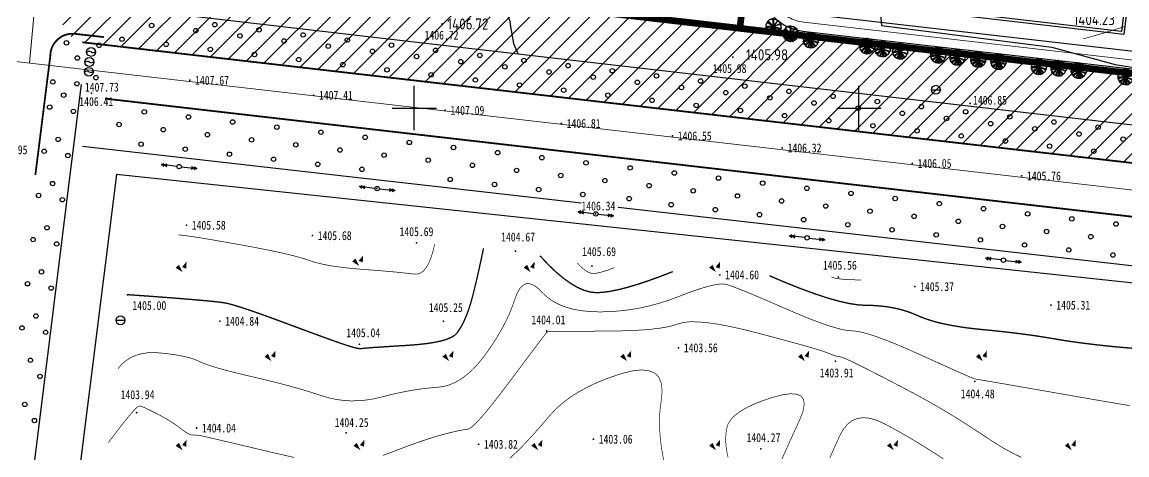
# Model space of a CAD drawing. Extents: x -2226 to 12369489, y -12501589 to 2275.
# Drawn here: x 5663443.8 to 5663692.3, y -6548085.3 to -6547988.1 of the extents above; entities that cross this region are included whole.
import ezdxf
from ezdxf.enums import TextEntityAlignment as Align

# ---------------------------------------------------------------- set-up
doc = ezdxf.new("R2010")
doc.units = 0
doc.header["$LTSCALE"] = 1000
doc.header["$MEASUREMENT"] = 0
for name, pattern in [('ACAD_ISO05W100', [34, 24, -3, 0.5, -3, 0.5, -3]), ('DASHDOT2', [0.5, 0.25, -0.125, 0, -0.125]), ('DIVIDE', [1.25, 0.5, -0.25, 0, -0.25, 0, -0.25])]:
    doc.linetypes.add(name, pattern=pattern)
doc.layers.get('0').update_dxf_attribs({"linetype": 'CONTINUOUS'})
for name, color, linetype in [('0-road', 33, 'CONTINUOUS'), ('0-tree', 93, 'CONTINUOUS'), ('DLSS', 4, 'CONTINUOUS'), ('PUB_TEXT', 7, 'CONTINUOUS'), ('WALL', 2, 'CONTINUOUS'), ('周边地形图', 8, 'CONTINUOUS'), ('用地红线', 1, 'DIVIDE'), ('车行道', 5, 'CONTINUOUS')]:
    doc.layers.add(name, color=color, linetype=linetype)
doc.layers.add('道路红线', color=1, linetype='CONTINUOUS', lineweight=0)
doc.styles.add('HZ', font='', dxfattribs={"width": 0.8})
doc.styles.get("Standard").update_dxf_attribs({"font": 'GBENOR', "bigfont": 'GBCBIG'})
doc.styles.get('HZ').set_extended_font_data('SimSun')

# ---------------------------------------------------------------- blocks, each defined once
blk = doc.blocks.new('gc170')
at = {"linetype": 'Continuous'}
blk.add_circle((0, 0), 0.5, dxfattribs=at)
blk = doc.blocks.new('gc013a')
at = {"linetype": 'Continuous'}
blk.add_line((0.5, 0), (4, 0), dxfattribs=at)
at = {"linetype": 'Continuous', "flags": 128}
for points in [[(2.77, 0.35), (3.38, 0), (2.77, -0.35)], [(3.39, 0.35), (4, 0), (3.39, -0.35)]]:
    blk.add_lwpolyline(points, dxfattribs=at)
blk = doc.blocks.new('gc046')
blk.add_circle((0, 0), 1)
for centre, start, end in [((-0.43, -0.55), 52.0967, 144.3058), ((0.43, 0.55), 232.0967, 324.3058)]:
    blk.add_arc(centre, 0.694, start, end)
blk = doc.blocks.new('GC200')
at = {"linetype": 'Continuous', "const_width": 0.2, "flags": 128}
blk.add_lwpolyline([(-0.1, 0, 1), (0.1, 0, 1)], format="xyb", close=True, dxfattribs=at)
blk = doc.blocks.new('GC042')
blk.add_line((-1, 0), (1, 0))
blk.add_circle((0, 0), 1)
blk = doc.blocks.new('gc090')
for points in [[(-1.02, 0.41, 1, 0, 0), (0.15, -0.9, 0, 0, 0)], [(1.07, 1.45, 0, 1, 0), (0.52, 0.05, 1, 1, 0)]]:
    blk.add_lwpolyline(points, format="xyseb")
blk = doc.blocks.new('ERERR')
at = {"layer": 'WALL', "color": 6, "ltscale": 10}
blk.add_line((3779876, -5631799), (3784676, -5631799), dxfattribs=at)
at = {"layer": 'WALL', "ltscale": 10}
for points in [[(3779876, -5637370), (3718076, -5637370), (3718076, -5626270), (3776276, -5626270), (3779876, -5626270), (3779876, -5629270), (3779876, -5637370)], [(3779276, -5636770), (3718676, -5636770), (3718676, -5626870), (3776276, -5626870), (3779276, -5626870), (3779276, -5629270)]]:
    blk.add_lwpolyline(points, close=True, dxfattribs=at)
for points in [[(3779876, -5626270), (3806876, -5626270), (3806876, -5638870), (3784676, -5638870), (3784676, -5629870), (3779876, -5629870)], [(3779876, -5626870), (3806276, -5626870), (3806276, -5638270), (3785276, -5638270), (3785276, -5629270), (3779876, -5629270)]]:
    blk.add_lwpolyline(points, dxfattribs=at)
blk = doc.blocks.new('wqeqweq')
at = {"layer": '0-tree', "color": 76}
for p, q in [((162996, -123363), (162893, -123476)), ((162893, -123476), (162924, -123507)), ((162893, -123837), (162934, -123879)), ((162955, -124095), (162914, -124064)), ((162914, -124064), (162934, -124157)), ((162924, -123507), (162924, -123631)), ((162924, -123631), (162924, -123703)), ((162924, -123703), (162986, -123641)), ((162934, -123879), (162965, -123951)), ((162934, -124157), (162945, -124250)), ((162955, -123786), (162945, -123755)), ((162955, -124023), (162945, -124075)), ((162945, -124075), (162976, -124075)), ((165084, -123763), (162955, -123786)), ((165084, -123763), (162955, -124188)), ((162965, -123951), (162955, -123992)), ((162955, -123992), (162955, -124023)), ((162955, -124147), (162955, -124095)), ((162955, -124188), (162955, -124147)), ((162996, -123115), (162976, -123208)), ((162976, -123208), (162986, -123177)), ((163017, -123270), (162976, -123322)), ((162976, -123322), (162996, -123363)), ((162976, -124075), (165084, -123763)), ((162986, -123177), (163162, -123136)), ((162986, -123641), (165084, -123763)), ((163120, -123033), (162996, -123115)), ((163048, -123353), (163017, -123270)), ((163162, -123136), (163038, -123167)), ((163038, -123167), (163110, -123208)), ((163058, -123260), (163048, -123353)), ((163100, -123239), (163058, -123239)), ((163058, -123239), (163058, -123260)), ((165041, -123788), (163065, -124290)), ((163110, -123208), (163100, -123239)), ((163141, -122868), (163120, -122991)), ((163120, -122991), (163120, -123033)), ((163244, -122806), (163141, -122826)), ((163141, -122826), (163141, -122868)), ((163244, -122713), (163193, -122713)), ((163193, -122713), (163244, -122806)), ((163203, -122744), (163306, -122672)), ((163224, -122682), (163203, -122744)), ((163275, -122579), (163224, -122579)), ((163224, -122579), (163224, -122682)), ((163244, -122775), (163244, -122713)), ((163317, -122517), (163275, -122579)), ((163306, -122672), (163327, -122754)), ((163399, -122475), (163317, -122517)), ((163327, -122754), (163409, -122775)), ((163430, -122465), (163399, -122475)), ((163409, -122775), (163451, -122702)), ((163451, -122651), (163420, -122630)), ((163420, -122630), (163440, -122713)), ((163492, -122352), (163430, -122465)), ((163440, -122713), (163513, -122702)), ((163451, -122702), (163451, -122651)), ((163533, -122269), (163492, -122352)), ((163513, -122372), (163585, -122331)), ((163554, -122434), (163513, -122372)), ((163513, -122702), (165084, -123763)), ((163513, -124849), (165084, -123788)), ((163585, -122259), (163533, -122269)), ((163533, -122455), (163647, -122279)), ((165084, -123763), (163533, -122455)), ((165084, -123788), (163533, -125096)), ((163585, -122393), (163554, -122434)), ((163585, -122331), (163585, -122259)), ((163595, -122362), (163585, -122393)), ((163647, -122352), (163595, -122362)), ((163647, -122104), (163626, -122207)), ((163626, -122207), (163647, -122166)), ((163688, -122042), (163647, -122104)), ((163647, -122166), (163709, -122176)), ((163647, -122279), (165084, -123763)), ((163730, -122290), (163647, -122352)), ((163647, -125272), (165084, -123788)), ((163761, -122228), (163657, -122238)), ((163657, -122238), (163657, -122269)), ((163657, -122269), (163657, -122290)), ((163657, -122290), (163730, -122290)), ((163761, -122042), (163688, -122042)), ((163709, -122176), (163771, -122187)), ((163812, -122021), (163761, -122042)), ((163771, -122187), (163761, -122228)), ((163905, -121939), (163812, -122021)), ((163967, -121939), (163905, -121939)), ((164050, -121836), (163967, -121908)), ((163967, -121908), (163967, -121939)), ((164143, -121836), (164050, -121836)), ((164184, -121836), (164143, -121836)), ((164163, -121856), (164184, -121836)), ((164174, -121929), (164163, -121856)), ((164246, -121918), (164174, -121929)), ((165106, -123778), (164211, -125622)), ((164266, -121877), (164246, -121918)), ((164380, -121836), (164266, -121877)), ((164421, -121681), (164339, -121702)), ((164339, -121702), (164339, -121784)), ((164339, -121784), (164390, -121784)), ((164421, -121856), (164380, -121836)), ((164390, -121784), (164411, -121753)), ((164411, -121753), (164442, -121815)), ((164483, -121702), (164421, -121681)), ((164442, -121815), (164421, -121825)), ((164421, -121825), (164421, -121856)), ((165078, -123825), (164426, -125734)), ((164545, -121691), (164483, -121702)), ((164638, -121629), (164545, -121691)), ((164741, -121650), (164638, -121629)), ((164762, -121681), (164741, -121650)), ((164803, -121609), (164762, -121681)), ((164855, -121598), (164803, -121609)), ((164979, -121598), (164855, -121598)), ((165084, -123763), (164948, -121609)), ((164948, -121609), (164969, -121650)), ((165084, -123788), (164948, -125942)), ((164969, -121650), (165031, -121660)), ((165062, -121609), (164979, -121598)), ((165031, -121660), (165062, -121691)), ((165041, -121640), (165062, -121609)), ((165041, -121691), (165041, -121640)), ((165092, -121681), (165041, -121691)), ((165062, -121691), (165092, -121691)), ((165084, -123763), (165185, -121629)), ((165092, -121691), (165084, -123763)), ((166311, -121991), (165084, -123763)), ((165084, -123763), (166383, -122063)), ((165084, -123763), (167044, -122971)), ((167147, -123084), (165084, -123763)), ((165092, -125860), (165084, -123788)), ((165084, -123788), (165185, -125922)), ((166311, -125561), (165084, -123788)), ((165084, -123788), (166383, -125488)), ((167147, -124467), (165084, -123788)), ((165084, -123788), (167044, -124580)), ((165087, -123778), (165534, -125864)), ((165087, -123797), (166056, -125631)), ((165087, -123806), (165339, -125883)), ((165123, -121660), (165092, -121681)), ((165154, -121691), (165123, -121660)), ((165144, -121733), (165154, -121691)), ((165185, -121629), (165258, -121681)), ((165258, -121681), (165196, -121702)), ((165196, -121702), (165247, -121712)), ((165247, -121712), (165330, -121671)), ((165330, -121671), (165351, -121650)), ((165351, -121650), (165454, -121702)), ((165454, -121702), (165516, -121702)), ((165516, -121702), (165536, -121702)), ((165536, -121702), (165660, -121702)), ((165722, -121753), (165640, -121681)), ((165640, -121681), (165733, -121753)), ((165660, -121702), (165722, -121753)), ((165733, -121753), (165753, -121774)), ((165753, -121774), (165805, -121774)), ((165805, -121774), (165784, -121691)), ((165784, -121691), (165857, -121712)), ((165857, -121712), (165980, -121774)), ((166032, -121898), (165929, -121794)), ((165929, -121794), (165960, -121877)), ((165960, -121877), (166063, -121918)), ((165980, -121774), (166032, -121898)), ((166063, -121918), (166177, -121980)), ((166177, -121980), (166197, -121960)), ((166197, -121960), (166311, -121991)), ((166301, -122032), (166228, -121970)), ((166228, -121970), (166228, -122021)), ((166228, -122021), (166311, -122104)), ((166332, -122094), (166301, -122032)), ((166311, -122104), (166435, -122187)), ((166466, -122166), (166332, -122094)), ((166383, -122063), (166383, -122145)), ((166383, -122145), (166466, -122187)), ((166435, -122187), (166528, -122279)), ((166486, -122197), (166466, -122166)), ((166466, -122187), (166559, -122248)), ((166569, -122218), (166486, -122197)), ((166528, -122279), (166600, -122310)), ((166559, -122248), (166569, -122218)), ((166600, -122310), (166631, -122290)), ((166631, -122290), (166776, -122403)), ((166776, -122403), (166807, -122527)), ((166807, -122527), (166910, -122692)), ((166910, -122692), (166858, -122672)), ((166858, -122672), (166858, -122692)), ((166858, -122692), (166899, -122795)), ((166899, -122795), (166920, -122816)), ((166920, -122816), (166982, -122754)), ((166972, -122899), (166930, -122785)), ((167044, -122971), (166972, -122899)), ((166982, -122754), (167013, -122806)), ((167013, -122806), (167034, -122878)), ((167034, -122878), (167044, -123002)), ((167044, -123002), (167065, -123084)), ((167065, -123084), (167127, -123095)), ((167127, -123105), (167085, -123198)), ((167085, -123198), (167127, -123229)), ((167127, -123095), (167147, -123084)), ((167127, -123229), (167168, -123249)), ((167168, -123249), (167137, -123373)), ((167137, -123373), (167158, -123425)), ((167168, -123538), (167137, -123662)), ((167137, -123662), (167168, -123672)), ((167168, -124168), (167137, -124178)), ((167137, -124178), (167137, -124343)), ((167158, -123425), (167168, -123538)), ((167261, -123796), (167158, -123889)), ((167158, -123889), (167168, -123992)), ((167281, -123445), (167168, -123590)), ((167168, -123672), (167178, -123559)), ((167168, -123590), (167189, -123672)), ((167168, -123992), (167261, -124013)), ((167261, -124085), (167168, -124168)), ((167178, -123456), (167281, -123445)), ((167178, -123559), (167178, -123456)), ((167189, -123672), (167261, -123796)), ((167261, -124013), (167261, -124085)), ((162945, -124250), (163017, -124261)), ((163027, -124384), (162996, -124405)), ((162996, -124405), (163058, -124488)), ((163017, -124261), (163079, -124281)), ((163058, -124395), (163027, -124384)), ((163089, -124291), (163048, -124302)), ((163048, -124302), (163058, -124395)), ((163058, -124488), (163069, -124570)), ((163069, -124570), (163100, -124570)), ((163079, -124281), (163089, -124291)), ((163100, -124570), (163141, -124601)), ((163141, -124601), (163151, -124642)), ((163151, -124642), (163151, -124735)), ((163151, -124735), (163162, -124818)), ((163162, -124818), (163358, -124807)), ((163224, -124869), (163203, -124807)), ((163203, -124807), (163306, -124880)), ((163224, -124972), (163224, -124869)), ((163275, -124972), (163224, -124972)), ((163317, -125034), (163275, -124972)), ((163306, -124880), (163327, -124797)), ((163399, -125076), (163317, -125034)), ((163327, -124797), (163409, -124776)), ((163358, -124807), (163337, -124880)), ((163430, -125086), (163399, -125076)), ((163409, -124776), (163451, -124849)), ((163420, -124921), (163440, -124838)), ((163451, -124900), (163420, -124921)), ((163492, -125199), (163430, -125086)), ((163440, -124838), (163513, -124849)), ((163451, -124849), (163451, -124900)), ((163533, -125282), (163492, -125199)), ((163554, -125117), (163513, -125179)), ((163513, -125179), (163585, -125220)), ((163533, -125096), (163647, -125272)), ((163585, -125292), (163533, -125282)), ((163585, -125158), (163554, -125117)), ((163595, -125189), (163585, -125158)), ((163585, -125220), (163585, -125292)), ((163647, -125199), (163595, -125189)), ((163647, -125447), (163626, -125344)), ((163626, -125344), (163647, -125385)), ((163730, -125261), (163647, -125199)), ((163647, -125385), (163709, -125375)), ((163688, -125509), (163647, -125447)), ((163657, -125282), (163657, -125261)), ((163657, -125261), (163730, -125261)), ((163657, -125313), (163657, -125282)), ((163761, -125323), (163657, -125313)), ((163761, -125509), (163688, -125509)), ((163709, -125375), (163771, -125365)), ((163771, -125365), (163761, -125323)), ((163812, -125530), (163761, -125509)), ((163905, -125612), (163812, -125530)), ((163967, -125612), (163905, -125612)), ((163967, -125643), (163967, -125612)), ((164050, -125715), (163967, -125643)), ((164143, -125715), (164050, -125715)), ((164184, -125715), (164143, -125715)), ((164174, -125623), (164163, -125695)), ((164163, -125695), (164184, -125715)), ((164246, -125633), (164174, -125623)), ((164266, -125674), (164246, -125633)), ((164380, -125715), (164266, -125674)), ((164339, -125850), (164339, -125767)), ((164339, -125767), (164390, -125767)), ((164421, -125870), (164339, -125850)), ((164421, -125695), (164380, -125715)), ((164390, -125767), (164411, -125798)), ((164411, -125798), (164442, -125736)), ((164421, -125726), (164421, -125695)), ((164442, -125736), (164421, -125726)), ((164483, -125850), (164421, -125870)), ((164545, -125860), (164483, -125850)), ((164638, -125922), (164545, -125860)), ((164741, -125901), (164638, -125922)), ((164762, -125870), (164741, -125901)), ((164803, -125942), (164762, -125870)), ((164855, -125953), (164803, -125942)), ((164979, -125953), (164855, -125953)), ((164948, -125942), (164969, -125901)), ((164969, -125901), (165031, -125891)), ((165062, -125942), (164979, -125953)), ((165031, -125891), (165062, -125860)), ((165092, -125870), (165041, -125860)), ((165041, -125860), (165041, -125911)), ((165041, -125911), (165062, -125942)), ((165062, -125860), (165092, -125860)), ((165123, -125891), (165092, -125870)), ((165154, -125860), (165123, -125891)), ((165144, -125819), (165154, -125860)), ((165185, -125922), (165258, -125870)), ((165196, -125850), (165247, -125839)), ((165258, -125870), (165196, -125850)), ((165247, -125839), (165330, -125880)), ((165330, -125880), (165351, -125901)), ((165351, -125901), (165454, -125850)), ((165454, -125850), (165516, -125850)), ((165516, -125850), (165536, -125850)), ((165536, -125850), (165660, -125850)), ((165722, -125798), (165640, -125870)), ((165640, -125870), (165733, -125798)), ((165660, -125850), (165722, -125798)), ((165733, -125798), (165753, -125777)), ((165753, -125777), (165805, -125777)), ((165805, -125777), (165784, -125860)), ((165784, -125860), (165857, -125839)), ((165857, -125839), (165980, -125777)), ((166032, -125653), (165929, -125757)), ((165929, -125757), (165960, -125674)), ((165960, -125674), (166063, -125633)), ((165980, -125777), (166032, -125653)), ((166063, -125633), (166177, -125571)), ((166177, -125571), (166197, -125592)), ((166197, -125592), (166311, -125561)), ((166228, -125530), (166311, -125447)), ((166301, -125519), (166228, -125581)), ((166228, -125581), (166228, -125530)), ((166332, -125457), (166301, -125519)), ((166311, -125447), (166435, -125365)), ((166466, -125385), (166332, -125457)), ((166383, -125406), (166466, -125365)), ((166383, -125488), (166383, -125406)), ((166435, -125365), (166528, -125272)), ((166466, -125365), (166559, -125303)), ((166486, -125354), (166466, -125385)), ((166569, -125334), (166486, -125354)), ((166528, -125272), (166600, -125241)), ((166559, -125303), (166569, -125334)), ((166600, -125241), (166631, -125261)), ((166631, -125261), (166776, -125148)), ((166776, -125148), (166807, -125024)), ((166807, -125024), (166910, -124859)), ((166858, -124859), (166899, -124756)), ((166910, -124859), (166858, -124880)), ((166858, -124880), (166858, -124859)), ((166899, -124756), (166920, -124735)), ((166920, -124735), (166982, -124797)), ((166972, -124653), (166930, -124766)), ((167044, -124580), (166972, -124653)), ((166982, -124797), (167013, -124745)), ((167013, -124745), (167034, -124673)), ((167034, -124673), (167044, -124549)), ((167044, -124549), (167065, -124467)), ((167065, -124467), (167127, -124457)), ((167137, -124446), (167096, -124426)), ((167096, -124426), (167096, -124488)), ((167127, -124457), (167147, -124467)), ((167137, -124343), (167158, -124343)), ((167178, -124415), (167137, -124446)), ((167158, -124343), (167220, -124312)), ((167220, -124312), (167178, -124415))]:
    blk.add_line(p, q, dxfattribs=at)
for centre, radius in [((165078, -123769), 85.9), ((165069, -123732), 75.1), ((165056, -123787), 34.9), ((165106, -123778), 75.1), ((165083, -123767), 42.8)]:
    blk.add_circle(centre, radius, dxfattribs=at)

msp = doc.modelspace()

# ---------------------------------------------------------------- hatches: boundary and pattern name
at = {"layer": 'PUB_TEXT'}
h = msp.add_hatch(dxfattribs=at)
h.set_pattern_fill('ANSI31', color=62, scale=2, style=0)
h.set_pattern_definition([(45, (5659762.3015, -6542474.5832), (-2.245064, 2.245064), [])])
h.paths.add_polyline_path([(5663473.99, -6547974.44), (5663811.29, -6548013.16), (5663803.53, -6548018.87), (5663798.4, -6548024.15), (5663793.4, -6548031.23), (5663457.36, -6547992.66), (5663455.09, -6547991.63), (5663453.92, -6547990.57), (5663452.92, -6547988.73), (5663452.74, -6547987.81), (5663493.87, -6547525.21), (5663494.28, -6547522.42), (5663495.13, -6547520.82), (5663496.36, -6547519.38), (5663497.42, -6547518.57), (5663499.28, -6547518), (5663502.79, -6547518.35), (5664257.18, -6547672.12), (5664260.62, -6547675.58), (5664263.78, -6547680.43), (5664265.2, -6547683.16), (5664266.64, -6547686.39), (5664267.08, -6547688.5), (5664267.32, -6547692.27), (5664267.25, -6547694.09), (5664234.43, -6547954.44), (5664230.47, -6547954.27), (5664222.81, -6547955.85), (5664215.94, -6547959.91), (5664213.24, -6547962.58), (5664247.31, -6547692.36), (5664246.5, -6547690.54), (5663512.56, -6547540.76)])

# ---------------------------------------------------------------- linework, layer by layer
at = {"layer": 'DLSS', "linetype": 'Continuous', "const_width": 0.4, "flags": 128}
msp.add_lwpolyline([(5663450.13, -6547995.71, -0.09646), (5663450.5, -6547993.83, -0.09646), (5663451.55, -6547992.23, -0.115518), (5663453.47, -6547991, -0.115518), (5663455.74, -6547990.75)], format="xyb", dxfattribs=at)
for points in [[(5663455.74, -6547990.75), (5663462.18, -6547991.48)], [(5663457.34, -6547992.64), (5663532, -6548001.21)], [(5663446.77, -6548022.45), (5663450.13, -6547995.71)], [(5663532, -6548001.21), (5663909.59, -6548044.57)], [(5663462.41, -6548005.29), (5663532, -6548013.28)], [(5663532, -6548013.28), (5664032, -6548070.7)]]:
    msp.add_lwpolyline(points, dxfattribs=at)
at = {"layer": '周边地形图'}
for p, q in [((5663532, -6548012.41), (5663532, -6548002.41)), ((5663632, -6548012.41), (5663632, -6548002.41)), ((5663527, -6548007.41), (5663537, -6548007.41)), ((5663627, -6548007.41), (5663637, -6548007.41))]:
    msp.add_line(p, q, dxfattribs=at)
at = {"layer": '周边地形图', "flags": 128}
for points in [[(5663632.37, -6547822.92), (5663625.93, -6547834.15), (5663623.02, -6547835.7), (5663622.65, -6547847.43), (5663620.17, -6547856.76), (5663612.82, -6547862.34), (5663616.34, -6547878.94), (5663617.81, -6547903.83), (5663621.15, -6547927.03), (5663626.15, -6547959.24), (5663633.29, -6547957.79), (5663634.83, -6547962.5), (5663637.04, -6547988.87), (5663675.35, -6547993.71), (5663689.66, -6547997.66), (5663712.63, -6548001.32)], [(5663536.91, -6547843.78), (5663538.49, -6547848.09), (5663540.71, -6547866.96), (5663541.78, -6547890.53), (5663546.57, -6547911.46), (5663554.32, -6547928.78), (5663556.8, -6547937.52), (5663556.35, -6547948.59), (5663554.35, -6547962.38), (5663550.12, -6547973.42), (5663550.9, -6547981.39), (5663553.46, -6547987.88), (5663553.67, -6547989.14)], [(5663532, -6547992.58), (5663460.42, -6547984.31)], [(5663553.67, -6547989.14), (5663554.31, -6547992.89), (5663555.25, -6547995.14)], [(5663933.07, -6548038.9), (5663532, -6547992.58)], [(5663454.61, -6548022.45), (5663457.13, -6548002.16)], [(5663457.36, -6548015.96), (5663520.66, -6548023.16)], [(5663450.03, -6548059.3), (5663454.61, -6548022.45)], [(5663532, -6548029.48), (5663465.05, -6548022.32), (5663452.97, -6548118.49)], [(5663520.66, -6548023.16), (5663532, -6548024.45)], [(5663532, -6548024.45), (5663569.54, -6548028.71)], [(5663751.25, -6548052.92), (5663532, -6548029.48)], [(5663577.87, -6548029.66), (5663865.41, -6548062.34)], [(5663443.88, -6548108.83), (5663450.03, -6548059.3)]]:
    msp.add_lwpolyline(points, dxfattribs=at)
at = {"layer": '周边地形图', "const_width": 0.15}
msp.add_lwpolyline([(5663765.37, -6548065.71, 0.000002), (5663760.89, -6548069.25, 0.000366)], format="xyb", dxfattribs=at)
at = {"layer": '周边地形图', "const_width": 0.2, "flags": 128}
for points in [[(5663538.13, -6547988.53, 1), (5663538.33, -6547988.53, 1)], [(5663603.54, -6547995.96, 1), (5663603.74, -6547995.96, 1)]]:
    msp.add_lwpolyline(points, format="xyb", close=True, dxfattribs=at)
at = {"layer": '周边地形图', "const_width": 0.4, "flags": 128}
msp.add_lwpolyline([(5663450.13, -6547995.71, -0.09646), (5663450.5, -6547993.83, -0.09646), (5663451.55, -6547992.23, -0.115518), (5663453.47, -6547991, -0.115518), (5663455.74, -6547990.75)], format="xyb", dxfattribs=at)
at = {"layer": '周边地形图', "flags": 128}
for points, const_width in [([(5663455.74, -6547990.75), (5663462.18, -6547991.48)], 0.4), ([(5663682.43, -6547991.88), (5663686.38, -6547990.76), (5663690.1, -6547989.63), (5663691.81, -6547989.08)], 0.15), ([(5663457.34, -6547992.64), (5663532, -6548001.21)], 0.4), ([(5663532, -6548001.21), (5663909.59, -6548044.57)], 0.4), ([(5663462.41, -6548005.29), (5663532, -6548013.28)], 0.4), ([(5663532, -6548013.28), (5664032, -6548070.7)], 0.4), ([(5663532, -6548044.73), (5663531.93, -6548044.73), (5663531.06, -6548044.62), (5663530.03, -6548044.49), (5663528.84, -6548044.37), (5663527.49, -6548044.23), (5663525.97, -6548044.1), (5663524.29, -6548043.95), (5663522.45, -6548043.81), (5663520.44, -6548043.66), (5663518.43, -6548043.49), (5663516.55, -6548043.3), (5663514.83, -6548043.09), (5663513.24, -6548042.85), (5663511.8, -6548042.58), (5663510.5, -6548042.29), (5663509.34, -6548041.98), (5663508.33, -6548041.64), (5663507.27, -6548041.28), (5663505.96, -6548040.9), (5663504.42, -6548040.49), (5663502.63, -6548040.07), (5663500.6, -6548039.62), (5663498.33, -6548039.16), (5663495.82, -6548038.67), (5663493.07, -6548038.16), (5663490.33, -6548037.68), (5663487.88, -6548037.25), (5663485.69, -6548036.87), (5663483.78, -6548036.56), (5663482.15, -6548036.31), (5663480.8, -6548036.11), (5663479.72, -6548035.98), (5663478.92, -6548035.9)], 0.15), ([(5663536.57, -6548038.02), (5663536.17, -6548039.69), (5663535.72, -6548041.13), (5663535.22, -6548042.33), (5663534.66, -6548043.29), (5663534.06, -6548044.01), (5663533.4, -6548044.49), (5663532.69, -6548044.73), (5663532, -6548044.73)], 0.15), ([(5663547.56, -6548038.94), (5663547.08, -6548041.23), (5663546.62, -6548043.33), (5663546.19, -6548045.26), (5663545.78, -6548046.99), (5663545.4, -6548048.55), (5663545.05, -6548049.92), (5663544.72, -6548051.11), (5663544.41, -6548052.11), (5663544.11, -6548053), (5663543.79, -6548053.84), (5663543.46, -6548054.64), (5663543.12, -6548055.4), (5663542.76, -6548056.11), (5663542.38, -6548056.77), (5663541.99, -6548057.39), (5663541.59, -6548057.96), (5663541.05, -6548058.49), (5663540.26, -6548058.96), (5663539.22, -6548059.39), (5663537.93, -6548059.76), (5663536.4, -6548060.08), (5663534.61, -6548060.35), (5663532.57, -6548060.57), (5663532, -6548060.61)], 0.3), ([(5663590.15, -6548044.15), (5663587.29, -6548045.26), (5663584.63, -6548046.22), (5663582.17, -6548047.03), (5663579.93, -6548047.7), (5663577.89, -6548048.21), (5663576.06, -6548048.59), (5663574.43, -6548048.81), (5663573.02, -6548048.89), (5663571.67, -6548048.77), (5663570.25, -6548048.38), (5663568.76, -6548047.74), (5663567.2, -6548046.83), (5663565.57, -6548045.67), (5663563.87, -6548044.25), (5663562.1, -6548042.56), (5663560.27, -6548040.62)], 0.3), ([(5663577.02, -6548043.25), (5663576.22, -6548043.56), (5663575.48, -6548043.83), (5663574.8, -6548044.05), (5663574.17, -6548044.24), (5663573.6, -6548044.38), (5663573.09, -6548044.49), (5663572.64, -6548044.55), (5663572.25, -6548044.57), (5663571.87, -6548044.54), (5663571.48, -6548044.43), (5663571.06, -6548044.25), (5663570.63, -6548044), (5663570.17, -6548043.67), (5663569.7, -6548043.28), (5663569.21, -6548042.81), (5663568.69, -6548042.27)], 0.15), ([(5663693.73, -6548061.4), (5663691.6, -6548061.22), (5663689.4, -6548061.02), (5663687.26, -6548060.8), (5663685.19, -6548060.57), (5663683.18, -6548060.33), (5663681.24, -6548060.08), (5663679.35, -6548059.81), (5663677.53, -6548059.53), (5663675.77, -6548059.23), (5663674.01, -6548058.94), (5663672.16, -6548058.65), (5663670.24, -6548058.37), (5663668.24, -6548058.11), (5663666.17, -6548057.85), (5663664.02, -6548057.61), (5663661.79, -6548057.37), (5663659.48, -6548057.15), (5663657.2, -6548056.91), (5663655.06, -6548056.62), (5663653.06, -6548056.29), (5663651.19, -6548055.92), (5663649.46, -6548055.51), (5663647.87, -6548055.05), (5663646.42, -6548054.54), (5663645.1, -6548054), (5663643.83, -6548053.46), (5663642.51, -6548053), (5663641.14, -6548052.61), (5663639.73, -6548052.3), (5663638.27, -6548052.05), (5663636.77, -6548051.88), (5663635.22, -6548051.77), (5663633.62, -6548051.74), (5663631.87, -6548051.64), (5663629.84, -6548051.33), (5663627.53, -6548050.81), (5663624.95, -6548050.09), (5663622.1, -6548049.15), (5663618.97, -6548048), (5663615.56, -6548046.65), (5663611.89, -6548045.09)], 0.3), ([(5663632.47, -6548046.02), (5663631.25, -6548046.01), (5663630.13, -6548045.98), (5663629.13, -6548045.93), (5663628.24, -6548045.86), (5663627.46, -6548045.76), (5663626.79, -6548045.65), (5663626.23, -6548045.51), (5663625.78, -6548045.35)], 0.15), ([(5663692.87, -6548074.25), (5663690.67, -6548073.89), (5663687.96, -6548073.43), (5663684.72, -6548072.88), (5663680.97, -6548072.23), (5663676.7, -6548071.48), (5663672.44, -6548070.74), (5663668.74, -6548070.1), (5663665.59, -6548069.55), (5663662.99, -6548069.1), (5663660.94, -6548068.75), (5663659.45, -6548068.5), (5663658.51, -6548068.34), (5663658.12, -6548068.28), (5663657.83, -6548068.19), (5663657.19, -6548067.93), (5663656.18, -6548067.5), (5663654.82, -6548066.9), (5663653.11, -6548066.14), (5663651.04, -6548065.21), (5663648.61, -6548064.11), (5663645.83, -6548062.85), (5663643, -6548061.59), (5663640.43, -6548060.49), (5663638.12, -6548059.57), (5663636.07, -6548058.81), (5663634.27, -6548058.22), (5663632.74, -6548057.8), (5663631.47, -6548057.55), (5663630.46, -6548057.47), (5663629.46, -6548057.4), (5663628.22, -6548057.17), (5663626.73, -6548056.78), (5663625, -6548056.25), (5663623.03, -6548055.55), (5663620.82, -6548054.71), (5663618.36, -6548053.71), (5663615.67, -6548052.55), (5663612.99, -6548051.39), (5663610.59, -6548050.36), (5663608.47, -6548049.46), (5663606.64, -6548048.7), (5663605.08, -6548048.08), (5663603.81, -6548047.59), (5663602.82, -6548047.24), (5663602.11, -6548047.02), (5663601.44, -6548046.93), (5663600.58, -6548046.97), (5663599.53, -6548047.13), (5663598.28, -6548047.42), (5663596.83, -6548047.83), (5663595.2, -6548048.36), (5663593.36, -6548049.02), (5663591.34, -6548049.8), (5663589.2, -6548050.59), (5663587.05, -6548051.28), (5663584.88, -6548051.86), (5663582.7, -6548052.34), (5663580.5, -6548052.71), (5663578.28, -6548052.98), (5663576.04, -6548053.15), (5663573.79, -6548053.21), (5663571.6, -6548053.15), (5663569.58, -6548052.94), (5663567.7, -6548052.6), (5663565.98, -6548052.11), (5663564.42, -6548051.48), (5663563.01, -6548050.71), (5663561.76, -6548049.79), (5663560.66, -6548048.73), (5663559.67, -6548047.77), (5663558.75, -6548047.15), (5663557.9, -6548046.86), (5663557.1, -6548046.9), (5663556.38, -6548047.28), (5663555.72, -6548047.99), (5663555.12, -6548049.04), (5663554.59, -6548050.43), (5663554.04, -6548051.99), (5663553.41, -6548053.56), (5663552.68, -6548055.14), (5663551.85, -6548056.74), (5663550.94, -6548058.34), (5663549.94, -6548059.96), (5663548.84, -6548061.59), (5663547.65, -6548063.23), (5663546.4, -6548064.79), (5663545.14, -6548066.14), (5663543.85, -6548067.3), (5663542.55, -6548068.26), (5663541.23, -6548069.03), (5663539.89, -6548069.6), (5663538.53, -6548069.98), (5663537.15, -6548070.16), (5663535.73, -6548070.27), (5663534.28, -6548070.42), (5663532.77, -6548070.62), (5663532, -6548070.74)], 0.15), ([(5663532, -6548060.61), (5663530.28, -6548060.74), (5663528.01, -6548060.87), (5663526.02, -6548061), (5663524.32, -6548061.11), (5663522.9, -6548061.2), (5663521.76, -6548061.29), (5663520.91, -6548061.36), (5663520.34, -6548061.42), (5663520.05, -6548061.46), (5663519.86, -6548061.48), (5663519.59, -6548061.46), (5663519.22, -6548061.39), (5663518.77, -6548061.29), (5663518.23, -6548061.15), (5663517.6, -6548060.96), (5663516.88, -6548060.74), (5663516.08, -6548060.47), (5663515.12, -6548060.15), (5663513.95, -6548059.74), (5663512.57, -6548059.24), (5663510.97, -6548058.66), (5663509.16, -6548058), (5663507.13, -6548057.25), (5663504.89, -6548056.42), (5663502.43, -6548055.51), (5663499.98, -6548054.61), (5663497.77, -6548053.81), (5663495.79, -6548053.11), (5663494.05, -6548052.52), (5663492.54, -6548052.03), (5663491.26, -6548051.65), (5663490.22, -6548051.37), (5663489.41, -6548051.19), (5663488.47, -6548051.05), (5663487.01, -6548050.89), (5663485.05, -6548050.69), (5663482.57, -6548050.48), (5663479.59, -6548050.23), (5663476.09, -6548049.96), (5663472.09, -6548049.66), (5663467.57, -6548049.34)], 0.3), ([(5663668.5, -6548085.89), (5663666.58, -6548084.94), (5663664.58, -6548083.85), (5663662.49, -6548082.59), (5663660.34, -6548081.18), (5663658.12, -6548079.7), (5663655.88, -6548078.26), (5663653.6, -6548076.83), (5663651.29, -6548075.44), (5663648.95, -6548074.07), (5663646.58, -6548072.73), (5663644.17, -6548071.42), (5663641.74, -6548070.14), (5663639.41, -6548068.93), (5663637.32, -6548067.85), (5663635.47, -6548066.91), (5663633.87, -6548066.09), (5663632.52, -6548065.4), (5663631.4, -6548064.85), (5663630.53, -6548064.42), (5663629.9, -6548064.13), (5663629.41, -6548063.91), (5663628.97, -6548063.72), (5663628.58, -6548063.56), (5663628.23, -6548063.43), (5663627.93, -6548063.33), (5663627.68, -6548063.26), (5663627.47, -6548063.22), (5663627.31, -6548063.2), (5663627.15, -6548063.19), (5663626.95, -6548063.15), (5663626.71, -6548063.09), (5663626.43, -6548063.01), (5663626.12, -6548062.9), (5663625.77, -6548062.76), (5663625.37, -6548062.6), (5663624.94, -6548062.42), (5663624.3, -6548062.18), (5663623.29, -6548061.84), (5663621.89, -6548061.42), (5663620.12, -6548060.91), (5663617.97, -6548060.31), (5663615.44, -6548059.62), (5663612.54, -6548058.84), (5663609.25, -6548057.97), (5663605.94, -6548057.14), (5663602.93, -6548056.47), (5663600.23, -6548055.97), (5663597.84, -6548055.62), (5663595.76, -6548055.45), (5663593.99, -6548055.43), (5663592.53, -6548055.58), (5663591.38, -6548055.9), (5663590.25, -6548056.27), (5663588.86, -6548056.59), (5663587.19, -6548056.87), (5663585.27, -6548057.1), (5663583.07, -6548057.28), (5663580.61, -6548057.41), (5663577.88, -6548057.49), (5663574.88, -6548057.53), (5663571.95, -6548057.54), (5663569.39, -6548057.56), (5663567.22, -6548057.57), (5663565.44, -6548057.59), (5663564.03, -6548057.6), (5663563.01, -6548057.62), (5663562.38, -6548057.64), (5663562.12, -6548057.66), (5663562.06, -6548057.68), (5663561.99, -6548057.72), (5663561.91, -6548057.77), (5663561.83, -6548057.84), (5663561.75, -6548057.92), (5663561.66, -6548058.01), (5663561.56, -6548058.11), (5663561.46, -6548058.23), (5663561.24, -6548058.51), (5663560.79, -6548059.09), (5663560.11, -6548059.99), (5663559.2, -6548061.2), (5663558.06, -6548062.71), (5663556.69, -6548064.53), (5663555.09, -6548066.67), (5663553.26, -6548069.11), (5663551.41, -6548071.54), (5663549.76, -6548073.66), (5663548.31, -6548075.45), (5663547.06, -6548076.92), (5663546, -6548078.07), (5663545.14, -6548078.89), (5663544.48, -6548079.4), (5663544.01, -6548079.58), (5663543.6, -6548079.62), (5663543.11, -6548079.69), (5663542.53, -6548079.79), (5663541.86, -6548079.92), (5663541.11, -6548080.09), (5663540.27, -6548080.29), (5663539.35, -6548080.52), (5663538.35, -6548080.78), (5663537.25, -6548081.09), (5663536.04, -6548081.45), (5663534.74, -6548081.87), (5663533.34, -6548082.34), (5663532, -6548082.81)], 0.15), ([(5663532, -6548070.74), (5663531.23, -6548070.87), (5663529.63, -6548071.17), (5663528, -6548071.51), (5663526.32, -6548071.9), (5663524.59, -6548072.34), (5663522.85, -6548072.74), (5663521.13, -6548073.02), (5663519.42, -6548073.17), (5663517.74, -6548073.2), (5663516.07, -6548073.1), (5663514.42, -6548072.87), (5663512.8, -6548072.52), (5663511.18, -6548072.04), (5663509.54, -6548071.51), (5663507.8, -6548070.97), (5663505.96, -6548070.43), (5663504.04, -6548069.89), (5663502.02, -6548069.35), (5663499.9, -6548068.82), (5663497.7, -6548068.28), (5663495.4, -6548067.74), (5663493.17, -6548067.22), (5663491.15, -6548066.72), (5663489.35, -6548066.25), (5663487.76, -6548065.81), (5663486.4, -6548065.4), (5663485.25, -6548065.01), (5663484.32, -6548064.65), (5663483.61, -6548064.32), (5663482.94, -6548064.02), (5663482.15, -6548063.73), (5663481.24, -6548063.46), (5663480.21, -6548063.22), (5663479.05, -6548062.99), (5663477.77, -6548062.78), (5663476.36, -6548062.59), (5663474.83, -6548062.43), (5663473.29, -6548062.34), (5663471.86, -6548062.41), (5663470.52, -6548062.63), (5663469.29, -6548062.99), (5663468.15, -6548063.51), (5663467.12, -6548064.17), (5663466.19, -6548064.98), (5663465.36, -6548065.95)], 0.15), ([(5663588.09, -6548086.53), (5663587.56, -6548083.6), (5663587.25, -6548080.8), (5663587.13, -6548078.12), (5663587.23, -6548075.58), (5663587.53, -6548073.16), (5663587.74, -6548071), (5663587.56, -6548069.24), (5663586.99, -6548067.89), (5663586.03, -6548066.94), (5663584.68, -6548066.39), (5663582.94, -6548066.24), (5663580.81, -6548066.5), (5663578.29, -6548067.16), (5663575.67, -6548068.06), (5663573.23, -6548069.03), (5663570.97, -6548070.09), (5663568.9, -6548071.22), (5663567, -6548072.43), (5663565.3, -6548073.72), (5663563.77, -6548075.08), (5663562.43, -6548076.53), (5663561.2, -6548077.97), (5663560.04, -6548079.31), (5663558.94, -6548080.55), (5663557.89, -6548081.7), (5663556.91, -6548082.75), (5663555.98, -6548083.71), (5663555.12, -6548084.57), (5663554.31, -6548085.33), (5663553.57, -6548086.03)], 0.15), ([(5663614.7, -6548086.23), (5663615.19, -6548085.14), (5663615.75, -6548083.89), (5663616.38, -6548082.48), (5663617.09, -6548080.91), (5663617.88, -6548079.18), (5663618.74, -6548077.3), (5663619.43, -6548075.5), (5663619.7, -6548074.04), (5663619.56, -6548072.92), (5663619.01, -6548072.14), (5663618.04, -6548071.7), (5663616.65, -6548071.59), (5663614.85, -6548071.83), (5663612.63, -6548072.4), (5663610.35, -6548073.16), (5663608.34, -6548073.96), (5663606.62, -6548074.78), (5663605.18, -6548075.64), (5663604.02, -6548076.54), (5663603.15, -6548077.47), (5663602.55, -6548078.43), (5663602.24, -6548079.43), (5663602.1, -6548080.46), (5663602.04, -6548081.5), (5663602.06, -6548082.57), (5663602.15, -6548083.65), (5663602.32, -6548084.76), (5663602.57, -6548085.89)], 0.15), ([(5663504.98, -6548085.91), (5663501.93, -6548085.22), (5663498.54, -6548084.43), (5663495.18, -6548083.63), (5663492.25, -6548082.94), (5663489.74, -6548082.35), (5663487.66, -6548081.86), (5663486, -6548081.48), (5663484.76, -6548081.2), (5663483.95, -6548081.02), (5663483.56, -6548080.95), (5663483.38, -6548080.93), (5663483.2, -6548080.91), (5663483.02, -6548080.9), (5663482.84, -6548080.89), (5663482.66, -6548080.88), (5663482.47, -6548080.88), (5663482.29, -6548080.88), (5663482.1, -6548080.88), (5663481.89, -6548080.86), (5663481.65, -6548080.8), (5663481.37, -6548080.68), (5663481.06, -6548080.52), (5663480.71, -6548080.31), (5663480.33, -6548080.05), (5663479.91, -6548079.75), (5663479.45, -6548079.39), (5663478.95, -6548079.01), (5663478.41, -6548078.63), (5663477.82, -6548078.23), (5663477.19, -6548077.83), (5663476.51, -6548077.42), (5663475.79, -6548077), (5663475.02, -6548076.57), (5663474.21, -6548076.14), (5663473.42, -6548075.73), (5663472.7, -6548075.37), (5663472.07, -6548075.07), (5663471.52, -6548074.81), (5663471.06, -6548074.61), (5663470.67, -6548074.46), (5663470.37, -6548074.37), (5663470.15, -6548074.32), (5663469.88, -6548074.44), (5663469.44, -6548074.81), (5663468.83, -6548075.45), (5663468.05, -6548076.35), (5663467.09, -6548077.51), (5663465.97, -6548078.94), (5663464.67, -6548080.62), (5663463.2, -6548082.57)], 0.15), ([(5663650.97, -6548086.22), (5663648.94, -6548084.9), (5663646.96, -6548083.64), (5663645.01, -6548082.45), (5663643.11, -6548081.32), (5663641.25, -6548080.25), (5663639.43, -6548079.24), (5663637.65, -6548078.3), (5663635.95, -6548077.54), (5663634.39, -6548077.1), (5663632.95, -6548076.97), (5663631.64, -6548077.15), (5663630.46, -6548077.64), (5663629.41, -6548078.45), (5663628.49, -6548079.58), (5663627.7, -6548081.01), (5663626.96, -6548082.63), (5663626.21, -6548084.29), (5663625.45, -6548086.01)], 0.15), ([(5663532, -6548082.81), (5663531.84, -6548082.87), (5663530.23, -6548083.45), (5663528.52, -6548084.1), (5663526.72, -6548084.79), (5663524.93, -6548085.47)], 0.15)]:
    msp.add_lwpolyline(points, dxfattribs=dict(at, const_width=const_width))
at = {"layer": '用地红线', "color": 1, "linetype": 'ACAD_ISO05W100', "ltscale": 0.4}
msp.add_line((5663457.36, -6547992.66), (5664206.24, -6548078.63), dxfattribs=at)
at = {"layer": '用地红线', "color": 1, "linetype": 'DIVIDE', "ltscale": 15, "const_width": 1.5}
msp.add_lwpolyline([(5664246.39, -6547690.34), (5663731.16, -6547585.38), (5663512.56, -6547540.76), (5663473.99, -6547974.44), (5664201.2, -6548057.92), (5664247.28, -6547693.07), (5664247.31, -6547692.63), (5664247.31, -6547692.1), (5664246.62, -6547690.74)], close=True, dxfattribs=at)
at = {"layer": '用地红线', "color": 4, "linetype": 'DIVIDE', "ltscale": 15, "const_width": 1.5}
msp.add_lwpolyline([(5663512.56, -6547540.76), (5663658.06, -6547570.46), (5663605.21, -6547989.5), (5663473.99, -6547974.44)], close=True, dxfattribs=at)
at = {"layer": '车行道', "color": 5}
msp.add_line((5663619.37, -6547990.12), (5663713.61, -6548000.94), dxfattribs=at)
msp.add_line((5663619.37, -6547990.12), (5663713.61, -6548000.94), dxfattribs=at)
msp.add_lwpolyline([(5664178, -6547770.71), (5663810.89, -6547728.56, 0.414214), (5663797.6, -6547739.12), (5663774.88, -6547937.07, -0.414214), (5663767.12, -6547943.22), (5663627.06, -6547927.14, 0.410949), (5663614.89, -6547936.7), (5663609.71, -6547977.81, 0.417486), (5663619.37, -6547990.12), (5663713.61, -6548000.94)], format="xyb", dxfattribs=at)
msp.add_lwpolyline([(5663720.39, -6547941.88), (5663626.6, -6547931.12, 0.410949), (5663618.86, -6547937.2), (5663613.68, -6547978.31, 0.417486), (5663619.82, -6547986.14), (5663714.06, -6547996.96, 0.414214), (5663721.82, -6547990.81), (5663726.54, -6547949.64, 0.414214)], format="xyb", close=True, dxfattribs=at)
msp.add_arc((5663620.62, -6547979.19), 11, 172.8118, 263.4512, dxfattribs=at)
at = {"layer": '道路红线', "linetype": 'DASHDOT2', "ltscale": 25}
for p, q in [((5663489.1, -6547511.9), (5663445.45, -6547997.32)), ((5663619.59, -6547988.13), (5663713.84, -6547998.95)), ((5663411.37, -6547993.4), (5664362.23, -6548102.58))]:
    msp.add_line(p, q, dxfattribs=at)
msp.add_arc((5663620.62, -6547979.19), 9, 172.8118, 263.4512, dxfattribs=at)

# ---------------------------------------------------------------- block references
at = {"xscale": 0.00100000027785459, "yscale": 0.001000000163912773, "zscale": 0.001, "rotation": 353.4511819773911}
msp.add_blockref('ERERR', (5660579.34, -6541959.18), dxfattribs=at)
at = {"layer": '0-road', "xscale": 0.0007999995723366737, "yscale": 0.0007999995723366737, "zscale": 0.001}
for p in [(5663480.71, -6547890.07), (5663484.6, -6547891.71), (5663489.13, -6547893.15), (5663501.77, -6547894.48), (5663505.26, -6547895.15), (5663509.19, -6547895.65), (5663517.75, -6547896.54), (5663522.1, -6547897.05), (5663526.77, -6547897.49), (5663531.32, -6547897.98), (5663540.41, -6547899.13), (5663544.84, -6547899.46), (5663549.38, -6547899.99), (5663559.92, -6547901.43)]:
    msp.add_blockref('wqeqweq', p, dxfattribs=at)
at = {"layer": '周边地形图', "color": 8, "zscale": 0.001}
for name, p, rotation in [('gc170', (5663472.92, -6547988.87), 353.3326252134955), ('gc170', (5663487.12, -6547988.69), 353.3927434757768), ('gc170', (5663482.85, -6547990.03), 353.3326252134955), ('gc170', (5663492.78, -6547991.19), 353.3326252134955), ('gc170', (5663497.06, -6547989.84), 353.3927434757768), ('gc170', (5663506.99, -6547990.99), 353.3927434757768), ('gc170', (5663453.76, -6547992.76), 353.5002548464709), ('gc170', (5663461.1, -6547993.32), 353.4257022895953), ('gc170', (5663466.26, -6547991.96), 353.434848365897), ('gc170', (5663476.19, -6547993.1), 353.434848365897), ('gc170', (5663502.71, -6547992.35), 353.3326252134955), ('gc170', (5663512.64, -6547993.51), 353.3326252134955), ('gc170', (5663516.93, -6547992.14), 353.3927434757768), ('gc170', (5663526.86, -6547993.29), 353.3927434757768), ('gc170', (5663456.2, -6547996.17), 353.5002548464709), ('gc170', (5663486.13, -6547994.24), 353.434848365897), ('gc170', (5663496.06, -6547995.39), 353.434848365897), ('gc170', (5663522.58, -6547994.67), 353.3326252134955), ('gc170', (5663532.51, -6547995.83), 353.3326252134955), ('gc170', (5663536.79, -6547994.44), 353.3927434757768), ('gc170', (5663546.73, -6547995.59), 353.3927434757768), ('gc170', (5663505.99, -6547996.53), 353.434848365897), ('gc170', (5663515.93, -6547997.67), 353.434848365897), ('gc170', (5663525.86, -6547998.82), 353.434848365897), ('gc170', (5663542.44, -6547996.99), 353.3326252134955), ('gc170', (5663552.37, -6547998.15), 353.3326252134955), ('gc170', (5663556.66, -6547996.74), 353.3927434757768), ('gc170', (5663566.59, -6547997.89), 353.3927434757768), ('gc170', (5663460.38, -6548000.58), 353.5002548464709), ('gc170', (5663535.8, -6547999.96), 353.434848365897), ('gc170', (5663545.73, -6548001.1), 353.434848365897), ('gc170', (5663562.31, -6547999.32), 353.3326252134955), ('gc170', (5663572.24, -6548000.48), 353.3326252134955), ('gc170', (5663576.53, -6547999.04), 353.3927434757768), ('gc170', (5663586.46, -6548000.19), 353.3927434757768), ('gc170', (5663596.39, -6548001.34), 353.3927434757768), ('gc170', (5663450.7, -6548001.55), 82.85114376044685), ('gc170', (5663456.12, -6548001.95), 82.79849782493227), ('gc170', (5663555.67, -6548002.25), 353.434848365897), ('gc170', (5663565.6, -6548003.39), 353.434848365897), ('gc170', (5663582.17, -6548001.64), 353.3326252134955), ('gc170', (5663592.1, -6548002.8), 353.3326252134955), ('gc170', (5663602.04, -6548003.96), 353.3326252134955), ('gc170', (5663606.33, -6548002.5), 353.3927434757768), ('gc170', (5663616.26, -6548003.65), 353.3927434757768), ('gc170', (5663453.14, -6548004.53), 262.8320718001634), ('gc170', (5663575.54, -6548004.53), 353.434848365897), ('gc170', (5663585.47, -6548005.68), 353.434848365897), ('gc170', (5663611.97, -6548005.12), 353.3326252134955), ('gc170', (5663621.9, -6548006.28), 353.3326252134955), ('gc170', (5663626.19, -6548004.8), 353.3927434757768), ('gc170', (5663636.13, -6548005.95), 353.3927434757768), ('gc170', (5663449.99, -6548007.2), 82.85114376044685), ('gc170', (5663455.33, -6548008.17), 82.79849782493227), ('gc170', (5663471.27, -6548008.27), 353.4257022895953), ('gc170', (5663595.4, -6548006.82), 353.434848365897), ('gc170', (5663605.34, -6548007.96), 353.434848365897), ('gc170', (5663631.83, -6548007.44), 353.3326252134955), ('gc170', (5663641.77, -6548008.6), 353.3326252134955), ('gc170', (5663646.06, -6548007.1), 353.3927434757768), ('gc170', (5663656, -6548008.25), 353.3927434757768), ('gc170', (5663465.6, -6548011.11), 353.4241549953712), ('gc170', (5663481.2, -6548009.42), 353.4257022895953), ('gc170', (5663491.14, -6548010.56), 353.4257022895953), ('gc170', (5663615.27, -6548009.11), 353.434848365897), ('gc170', (5663625.21, -6548010.25), 353.434848365897), ('gc170', (5663635.14, -6548011.39), 353.434848365897), ('gc170', (5663651.7, -6548009.76), 353.3326252134955), ('gc170', (5663661.63, -6548010.93), 353.3326252134955), ('gc170', (5663665.93, -6548009.4), 353.3927434757768), ('gc170', (5663675.86, -6548010.55), 353.3927434757768), ('gc170', (5663475.53, -6548012.26), 353.4241549953712), ('gc170', (5663485.46, -6548013.4), 353.4241549953712), ('gc170', (5663501.07, -6548011.7), 353.4257022895953), ('gc170', (5663511, -6548012.85), 353.4257022895953), ('gc170', (5663645.08, -6548012.54), 353.434848365897), ('gc170', (5663655.01, -6548013.68), 353.434848365897), ('gc170', (5663671.56, -6548012.09), 353.3326252134955), ('gc170', (5663681.49, -6548013.25), 353.3326252134955), ('gc170', (5663685.8, -6548011.7), 353.3927434757768), ('gc170', (5663451.89, -6548014.46), 262.8320718001634), ('gc170', (5663470.54, -6548015.52), 353.5002548464709), ('gc170', (5663495.4, -6548014.55), 353.4241549953712), ('gc170', (5663505.33, -6548015.69), 353.4241549953712), ('gc170', (5663520.94, -6548013.99), 353.4257022895953), ('gc170', (5663530.87, -6548015.14), 353.4257022895953), ('gc170', (5663540.81, -6548016.28), 353.4257022895953), ('gc170', (5663664.94, -6548014.82), 353.434848365897), ('gc170', (5663674.88, -6548015.97), 353.434848365897), ('gc170', (5663691.43, -6548014.41), 353.3326252134955), ('gc170', (5663448.75, -6548017.12), 82.85114376044685), ('gc170', (5663454.08, -6548018.09), 82.79849782493227), ('gc170', (5663480.48, -6548016.65), 353.5002548464709), ('gc170', (5663490.41, -6548017.79), 353.5002548464709), ('gc170', (5663515.27, -6548016.84), 353.4241549953712), ('gc170', (5663525.2, -6548017.99), 353.4241549953712), ('gc170', (5663550.74, -6548017.43), 353.4257022895953), ('gc170', (5663560.68, -6548018.57), 353.4257022895953), ('gc170', (5663684.81, -6548017.11), 353.434848365897), ('gc013a', (5663479.1, -6548020.57), 173.7185188874836), ('gc013a', (5663479.1, -6548020.57), 353.6728768113386), ('gc170', (5663500.35, -6548018.92), 353.5002548464709), ('gc170', (5663510.28, -6548020.05), 353.5002548464709), ('gc170', (5663520.22, -6548021.18), 353.5002548464709), ('gc170', (5663535.13, -6548019.13), 353.4241549953712), ('gc170', (5663545.07, -6548020.28), 353.4241549953712), ('gc170', (5663570.61, -6548019.72), 353.4257022895953), ('gc170', (5663580.54, -6548020.86), 353.4257022895953), ('gc170', (5663540.09, -6548023.45), 353.5002548464709), ('gc170', (5663555, -6548021.42), 353.4241549953712), ('gc170', (5663564.94, -6548022.57), 353.4241549953712), ('gc170', (5663574.87, -6548023.71), 353.4241549953712), ('gc170', (5663590.48, -6548022.01), 353.4257022895953), ('gc170', (5663600.41, -6548023.15), 353.4257022895953), ('gc170', (5663450.64, -6548024.38), 262.8320718001634), ('gc013a', (5663523.64, -6548025.51), 173.6728768113386), ('gc013a', (5663523.64, -6548025.51), 353.4050997784381), ('gc170', (5663550.03, -6548024.58), 353.5002548464709), ('gc170', (5663559.96, -6548025.71), 353.5002548464709), ('gc170', (5663584.81, -6548024.86), 353.4241549953712), ('gc170', (5663594.74, -6548026), 353.4241549953712), ('gc170', (5663610.35, -6548024.3), 353.4257022895953), ('gc170', (5663620.28, -6548025.44), 353.4257022895953), ('gc170', (5663447.5, -6548027.05), 82.85114376044685), ('gc170', (5663452.83, -6548028.01), 82.79849782493227), ('gc170', (5663569.9, -6548026.84), 353.5002548464709), ('gc170', (5663580.32, -6548027.77), 353.5002548464709), ('gc170', (5663604.67, -6548027.15), 353.4241549953712), ('gc170', (5663614.61, -6548028.29), 353.4241549953712), ('gc170', (5663630.22, -6548026.59), 353.4257022895953), ('gc170', (5663640.15, -6548027.73), 353.4257022895953), ('gc013a', (5663572.82, -6548031.2), 173.4050997784381), ('gc170', (5663589.77, -6548029.11), 353.5002548464709), ('gc170', (5663599.71, -6548030.24), 353.5002548464709), ('gc170', (5663624.54, -6548029.44), 353.4241549953712), ('gc170', (5663634.48, -6548030.58), 353.4241549953712), ('gc170', (5663650.08, -6548028.88), 353.4257022895953), ('gc170', (5663660.02, -6548030.02), 353.4257022895953), ('gc170', (5663669.95, -6548031.17), 353.4257022895953), ('gc013a', (5663572.82, -6548031.2), 353.5323152711748), ('gc170', (5663609.64, -6548031.37), 353.5002548464709), ('gc170', (5663619.58, -6548032.5), 353.5002548464709), ('gc170', (5663629.51, -6548033.63), 353.5002548464709), ('gc170', (5663644.41, -6548031.73), 353.4241549953712), ('gc170', (5663654.35, -6548032.87), 353.4241549953712), ('gc170', (5663679.89, -6548032.31), 353.4257022895953), ('gc170', (5663689.82, -6548033.46), 353.4257022895953), ('gc170', (5663449.39, -6548034.3), 262.8320718001634), ('gc170', (5663639.45, -6548034.77), 353.5002548464709), ('gc170', (5663649.38, -6548035.9), 353.5002548464709), ('gc170', (5663664.28, -6548034.02), 353.4241549953712), ('gc170', (5663674.21, -6548035.16), 353.4241549953712), ('gc170', (5663446.26, -6548036.97), 82.85114376044685), ('gc170', (5663451.57, -6548037.94), 82.79849782493227), ('gc013a', (5663620.34, -6548036.58), 173.5323152711748), ('gc013a', (5663620.34, -6548036.58), 353.5323152711748), ('gc170', (5663659.32, -6548037.03), 353.5002548464709), ('gc170', (5663669.26, -6548038.16), 353.5002548464709), ('gc170', (5663684.15, -6548036.31), 353.4241549953712), ('gc170', (5663679.19, -6548039.29), 353.5002548464709), ('gc170', (5663689.13, -6548040.43), 353.5002548464709), ('gc013a', (5663664.49, -6548041.59), 173.5323152711748), ('gc013a', (5663664.49, -6548041.59), 353.5323152711748), ('gc170', (5663448.15, -6548044.22), 262.8320718001634), ('gc170', (5663445.01, -6548046.89), 82.85114376044685), ('gc170', (5663450.32, -6548047.86), 82.79849782493227), ('gc170', (5663446.9, -6548054.14), 262.8320718001634), ('gc170', (5663443.77, -6548056.81), 82.85114376044685), ('gc170', (5663449.07, -6548057.78), 82.79849782493227), ('gc170', (5663445.65, -6548064.07), 262.8320718001634), ('gc170', (5663447.81, -6548067.7), 82.79849782493227), ('gc170', (5663444.4, -6548073.99), 262.8320718001634), ('gc170', (5663446.56, -6548077.62), 82.79849782493227)]:
    msp.add_blockref(name, p, dxfattribs=dict(at, rotation=rotation))
for name, p in [('GC200', (5663461.03, -6547991.33)), ('gc046', (5663459.3, -6547994.8)), ('gc046', (5663458.81, -6547999.27)), ('gc046', (5663458.9, -6547997.07)), ('GC200', (5663481.5, -6548001.18)), ('GC042', (5663649.31, -6548003.31)), ('GC200', (5663459.38, -6548004.05)), ('GC200', (5663509.36, -6548004.54)), ('GC200', (5663538.93, -6548007.93)), ('GC200', (5663657.02, -6548006.37)), ('GC200', (5663565.07, -6548010.87)), ('GC200', (5663590.06, -6548013.67)), ('GC200', (5663614.76, -6548016.37)), ('gc170', (5663479.1, -6548020.57)), ('GC200', (5663644, -6548019.85)), ('GC200', (5663668.6, -6548022.65)), ('gc170', (5663523.64, -6548025.51)), ('GC200', (5663523.59, -6548025.51)), ('gc170', (5663572.82, -6548031.2)), ('GC200', (5663572.79, -6548031.18)), ('GC200', (5663480.75, -6548033.73)), ('GC200', (5663509.08, -6548036.07)), ('GC200', (5663532.5, -6548037.68)), ('gc170', (5663620.34, -6548036.58)), ('gc090', (5663519.42, -6548041.97)), ('GC200', (5663554.75, -6548039.54)), ('gc090', (5663479.71, -6548043.37)), ('gc090', (5663558, -6548043.37)), ('GC200', (5663571.95, -6548042.9)), ('gc090', (5663599.71, -6548043.37)), ('gc170', (5663664.49, -6548041.59)), ('GC200', (5663600.71, -6548044.88)), ('GC200', (5663627.37, -6548045.38)), ('GC200', (5663644.56, -6548047.53)), ('GC200', (5663467.52, -6548049.39)), ('GC200', (5663675.2, -6548051.68)), ('GC042', (5663465.91, -6548055.09)), ('GC200', (5663488.26, -6548055.3)), ('GC200', (5663538.54, -6548055.32)), ('GC200', (5663561.78, -6548057.5)), ('GC200', (5663519.64, -6548060.48)), ('gc090', (5663499.71, -6548063.37)), ('gc090', (5663539.71, -6548063.37)), ('gc090', (5663579.71, -6548063.37)), ('GC200', (5663591.42, -6548061.27)), ('gc090', (5663619.71, -6548063.37)), ('gc090', (5663659.71, -6548063.37)), ('GC200', (5663626.71, -6548064.29)), ('GC200', (5663658.05, -6548068.84)), ('GC200', (5663469.55, -6548075.84)), ('GC200', (5663483.05, -6548079.3)), ('GC200', (5663516.66, -6548080.39)), ('gc090', (5663479.71, -6548083.37)), ('gc090', (5663519.71, -6548083.37)), ('GC200', (5663546.47, -6548082.95)), ('gc090', (5663559.71, -6548083.37)), ('GC200', (5663572.28, -6548081.8)), ('gc090', (5663599.71, -6548083.37)), ('gc090', (5663639.71, -6548083.37)), ('gc090', (5663679.71, -6548083.37)), ('GC200', (5663609.95, -6548083.97))]:
    msp.add_blockref(name, p, dxfattribs=at)

# ---------------------------------------------------------------- texts
at = {"layer": '周边地形图'}
for s, p in [('1406.72', (5663539.43, -6547988.53)), ('1404.23', (5663680.27, -6547987.53)), ('1405.98', (5663606.6, -6547995.46))]:
    msp.add_text(s, height=2.5, dxfattribs=at).set_placement(p, align=Align.MIDDLE_LEFT)
at = {"layer": '周边地形图', "style": 'HZ', "width": 0.8}
for s, p in [('1406.72', (5663534.32, -6547991.02)), ('1405.98', (5663599.09, -6547998.54)), ('1407.67', (5663482.7, -6548001.18)), ('1407.73', (5663457.91, -6548002.71)), ('1406.41', (5663456.66, -6548005.95)), ('1407.41', (5663510.56, -6548004.54)), ('1406.85', (5663657.67, -6548005.64)), ('1407.09', (5663540.13, -6548007.93)), ('1406.81', (5663566.27, -6548010.87)), ('1406.55', (5663591.26, -6548013.67)), ('1406.95', (5663437.37, -6548016.79)), ('1406.32', (5663615.96, -6548016.37)), ('1406.05', (5663645.2, -6548019.85)), ('1405.76', (5663669.8, -6548022.65)), ('1406.34', (5663569.59, -6548029.42)), ('1405.58', (5663481.95, -6548033.73)), ('1405.68', (5663510.28, -6548036.07)), ('1405.69', (5663528.67, -6548035.19)), ('1405.69', (5663528.67, -6548035.19)), ('1404.67', (5663551.53, -6548036.39)), ('1405.69', (5663569.75, -6548039.67)), ('1405.56', (5663623.9, -6548042.72)), ('1404.60', (5663601.91, -6548044.88)), ('1405.37', (5663645.76, -6548047.53)), ('1405.00', (5663468.6, -6548051.77)), ('1405.25', (5663535.28, -6548052.24)), ('1405.31', (5663676.4, -6548051.68)), ('1404.84', (5663489.46, -6548055.3)), ('1404.01', (5663558.35, -6548055)), ('1405.04', (5663516.71, -6548057.89)), ('1403.56', (5663592.62, -6548061.27)), ('1403.91', (5663623.18, -6548066.92)), ('1403.94', (5663465.94, -6548071.81)), ('1404.48', (5663654.91, -6548071.62)), ('1404.25', (5663514.1, -6548078.05)), ('1404.04', (5663484.25, -6548079.3)), ('1403.82', (5663547.67, -6548082.95)), ('1403.06', (5663573.48, -6548081.8)), ('1404.27', (5663606.72, -6548081.46))]:
    msp.add_text(s, height=2, dxfattribs=at).set_placement(p, align=Align.MIDDLE_LEFT)

doc.saveas('drawing.dxf')
